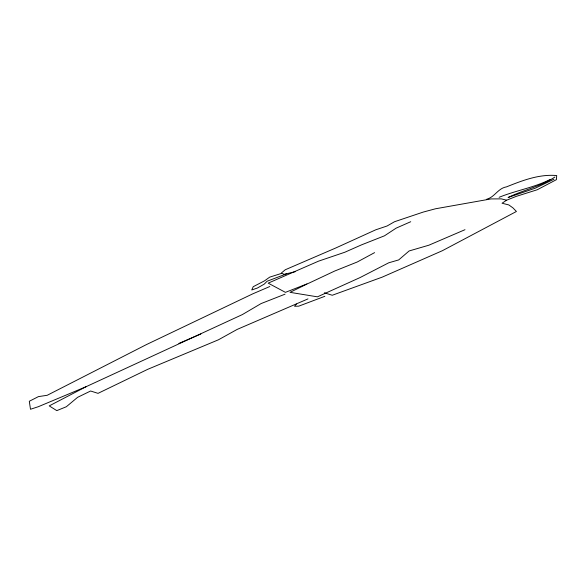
<?xml version="1.0" encoding="UTF-8"?>
<svg xmlns="http://www.w3.org/2000/svg" width="586" height="586" viewBox="0 0 586 586"><rect width="100%" height="100%" fill="white"/><g stroke="black" fill="none" stroke-linecap="round" stroke-linejoin="round"><path stroke-width="0.88" d="M296.399 304.061L294.546 306.258L298.75 306.156L324.834 296.311M486.754 199.211C494.745 197.138 497.983 188.223 506.502 186.868C522.485 180.488 539.127 174.005 556.7 175.551L556.407 179.66L537.267 189.747L516.281 196.361L506.604 200.2L502.048 203.232L508.838 204.939L512.911 207.854L516.42 211.48L442.357 250.713L382.145 277.163L332.262 295.256L324.336 292.795M554.891 177.045C540.578 186.604 523.393 189.908 508.084 197.497L535.15 188.238L553.938 179.25M374.601 252.625L357.233 262.001L334.731 271.018L308.998 283.119L285.433 292.355L268.183 283.148L318.557 261.151L344.832 252.236L361.481 244.875L384.467 235.821L396.114 228.159L410.735 221.72M285.045 294.172L261.085 303.577L242.34 314.594L86.039 386.723L49.231 405.893L56.798 410.625L66.335 406.743L77.586 397.337L90.61 391.008L98.038 393.353L147.672 369.341L218.483 339.777L237.162 329.413L307.958 298.904M306.903 284.085L290.019 292.341L317.429 296.838L360.075 277.566L388.716 262.806L398.707 259.913L409.116 250.962L428.827 245.219L464.991 229.697M269.824 286.517L252.742 293.85L146.456 344.575L47.21 395.286L38.449 396.612L29.3 401.271L30.494 409.27L38.31 406.713L86.039 386.723M178.855 343.418L200.844 334.005M499.125 197.299C515.892 190.45 534.102 187.645 550.379 179.36M286.437 273.889L267.091 281.243L264.249 284.122L257.415 288.019L251.76 289.967L253.211 286.708L264.616 280.782L269.685 277.149L281.302 273.464M295.278 271.692L284.159 274.329L281.317 273.069L285.236 269.772L335.815 247.966L375.699 229.829L387.09 225.991L394.525 221.728L423.268 212.066L435.471 208.784L491.002 198.925L501.33 198.874L506.604 200.2"/></g></svg>
